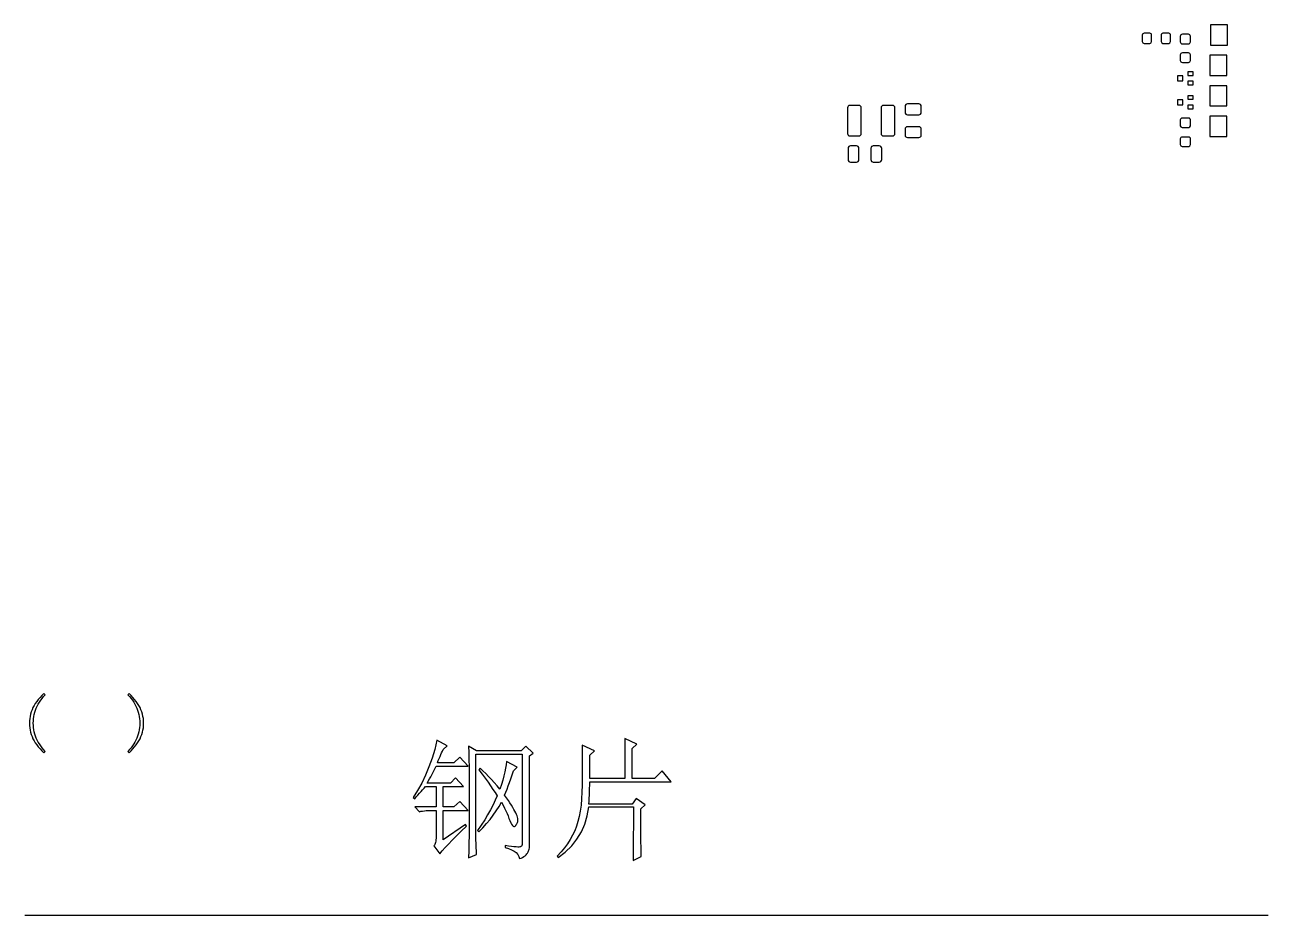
# Model space of a CAD drawing. Extents: x -210 to 210, y -160 to 160.
# Drawn here: x -103.8 to 0, y -160 to -85.7 of the extents above; entities that cross this region are included whole.
import ezdxf

# ---------------------------------------------------------------- set-up
doc = ezdxf.new("R2010")
doc.units = 0
doc.header["$MEASUREMENT"] = 0
doc.layers.get('0').update_dxf_attribs({"linetype": 'CONTINUOUS'})

msp = doc.modelspace()

# ---------------------------------------------------------------- linework, layer by layer
for points in [[(-3.39, -85.73), (-4.81, -85.73), (-4.81, -85.73), (-4.81, -87.41), (-4.81, -87.41), (-3.39, -87.41), (-3.39, -87.41), (-3.39, -85.73)], [(-3.45, -88.27), (-4.87, -88.27), (-4.87, -88.27), (-4.87, -89.95), (-4.87, -89.95), (-3.45, -89.95), (-3.45, -89.95), (-3.45, -88.27)], [(-7.105, -89.99), (-7.555, -89.99), (-7.555, -89.99), (-7.555, -90.39), (-7.555, -90.39), (-7.105, -90.39), (-7.105, -90.39), (-7.105, -89.99)], [(-6.255, -89.64), (-6.705, -89.64), (-6.705, -89.64), (-6.705, -89.94), (-6.705, -89.94), (-6.255, -89.94), (-6.255, -89.94), (-6.255, -89.64)], [(-6.255, -90.44), (-6.705, -90.44), (-6.705, -90.44), (-6.705, -90.74), (-6.705, -90.74), (-6.255, -90.74), (-6.255, -90.74), (-6.255, -90.44)], [(-3.45, -90.81), (-4.87, -90.81), (-4.87, -90.81), (-4.87, -92.49), (-4.87, -92.49), (-3.45, -92.49), (-3.45, -92.49), (-3.45, -90.81)], [(-7.105, -91.99), (-7.555, -91.99), (-7.555, -91.99), (-7.555, -92.39), (-7.555, -92.39), (-7.105, -92.39), (-7.105, -92.39), (-7.105, -91.99)], [(-6.255, -91.64), (-6.705, -91.64), (-6.705, -91.64), (-6.705, -91.94), (-6.705, -91.94), (-6.255, -91.94), (-6.255, -91.94), (-6.255, -91.64)], [(-6.255, -92.44), (-6.705, -92.44), (-6.705, -92.44), (-6.705, -92.74), (-6.705, -92.74), (-6.255, -92.74), (-6.255, -92.74), (-6.255, -92.44)], [(-3.45, -93.35), (-4.87, -93.35), (-4.87, -93.35), (-4.87, -95.03), (-4.87, -95.03), (-3.45, -95.03), (-3.45, -95.03), (-3.45, -93.35)], [(-102.19, -141.76), (-102.05, -141.61), (-102.05, -141.61), (-102.16, -141.51), (-102.16, -141.51), (-102.33, -141.67), (-102.33, -141.67), (-102.48, -141.84), (-102.48, -141.84), (-102.63, -142), (-102.63, -142), (-102.76, -142.17), (-102.76, -142.17), (-102.88, -142.34), (-102.88, -142.34), (-102.98, -142.52), (-102.98, -142.52), (-103.08, -142.69), (-103.08, -142.69), (-103.15, -142.87), (-103.15, -142.87), (-103.22, -143.05), (-103.22, -143.05), (-103.27, -143.23), (-103.27, -143.23), (-103.31, -143.42), (-103.31, -143.42), (-103.34, -143.6), (-103.34, -143.6), (-103.36, -143.79), (-103.36, -143.79), (-103.37, -143.99), (-103.37, -143.99), (-103.36, -144.18), (-103.36, -144.18), (-103.34, -144.37), (-103.34, -144.37), (-103.31, -144.56), (-103.31, -144.56), (-103.27, -144.75), (-103.27, -144.75), (-103.22, -144.93), (-103.22, -144.93), (-103.15, -145.11), (-103.15, -145.11), (-103.08, -145.29), (-103.08, -145.29), (-102.98, -145.46), (-102.98, -145.46), (-102.88, -145.63), (-102.88, -145.63), (-102.76, -145.8), (-102.76, -145.8), (-102.63, -145.97), (-102.63, -145.97), (-102.48, -146.14), (-102.48, -146.14), (-102.33, -146.3), (-102.33, -146.3), (-102.16, -146.46), (-102.16, -146.46), (-102.05, -146.35), (-102.05, -146.35), (-102.19, -146.19), (-102.19, -146.19), (-102.31, -146.04), (-102.31, -146.04), (-102.43, -145.88), (-102.43, -145.88), (-102.54, -145.72), (-102.54, -145.72), (-102.64, -145.56), (-102.64, -145.56), (-102.72, -145.4), (-102.72, -145.4), (-102.8, -145.24), (-102.8, -145.24), (-102.86, -145.07), (-102.86, -145.07), (-102.92, -144.9), (-102.92, -144.9), (-102.97, -144.72), (-102.97, -144.72), (-103, -144.54), (-103, -144.54), (-103.03, -144.36), (-103.03, -144.36), (-103.04, -144.17), (-103.04, -144.17), (-103.05, -143.99), (-103.05, -143.99), (-103.04, -143.8), (-103.04, -143.8), (-103.03, -143.62), (-103.03, -143.62), (-103, -143.44), (-103, -143.44), (-102.97, -143.26), (-102.97, -143.26), (-102.92, -143.08), (-102.92, -143.08), (-102.86, -142.91), (-102.86, -142.91), (-102.8, -142.74), (-102.8, -142.74), (-102.72, -142.57), (-102.72, -142.57), (-102.64, -142.4), (-102.64, -142.4), (-102.54, -142.24), (-102.54, -142.24), (-102.43, -142.08), (-102.43, -142.08), (-102.31, -141.92), (-102.31, -141.92), (-102.19, -141.76)], [(-95.06, -141.51), (-95.16, -141.61), (-95.16, -141.61), (-95.02, -141.76), (-95.02, -141.76), (-94.89, -141.92), (-94.89, -141.92), (-94.78, -142.08), (-94.78, -142.08), (-94.67, -142.24), (-94.67, -142.24), (-94.57, -142.4), (-94.57, -142.4), (-94.49, -142.57), (-94.49, -142.57), (-94.41, -142.74), (-94.41, -142.74), (-94.34, -142.91), (-94.34, -142.91), (-94.29, -143.08), (-94.29, -143.08), (-94.24, -143.26), (-94.24, -143.26), (-94.2, -143.44), (-94.2, -143.44), (-94.18, -143.62), (-94.18, -143.62), (-94.16, -143.8), (-94.16, -143.8), (-94.16, -143.99), (-94.16, -143.99), (-94.16, -144.17), (-94.16, -144.17), (-94.18, -144.36), (-94.18, -144.36), (-94.2, -144.54), (-94.2, -144.54), (-94.24, -144.72), (-94.24, -144.72), (-94.29, -144.9), (-94.29, -144.9), (-94.34, -145.07), (-94.34, -145.07), (-94.41, -145.24), (-94.41, -145.24), (-94.49, -145.4), (-94.49, -145.4), (-94.57, -145.56), (-94.57, -145.56), (-94.67, -145.72), (-94.67, -145.72), (-94.78, -145.88), (-94.78, -145.88), (-94.89, -146.04), (-94.89, -146.04), (-95.02, -146.19), (-95.02, -146.19), (-95.16, -146.35), (-95.16, -146.35), (-95.06, -146.46), (-95.06, -146.46), (-94.89, -146.3), (-94.89, -146.3), (-94.74, -146.14), (-94.74, -146.14), (-94.59, -145.97), (-94.59, -145.97), (-94.46, -145.8), (-94.46, -145.8), (-94.35, -145.63), (-94.35, -145.63), (-94.24, -145.46), (-94.24, -145.46), (-94.14, -145.29), (-94.14, -145.29), (-94.06, -145.11), (-94.06, -145.11), (-94, -144.93), (-94, -144.93), (-93.94, -144.75), (-93.94, -144.75), (-93.9, -144.56), (-93.9, -144.56), (-93.86, -144.37), (-93.86, -144.37), (-93.85, -144.18), (-93.85, -144.18), (-93.84, -143.99), (-93.84, -143.99), (-93.85, -143.79), (-93.85, -143.79), (-93.86, -143.6), (-93.86, -143.6), (-93.9, -143.42), (-93.9, -143.42), (-93.94, -143.23), (-93.94, -143.23), (-94, -143.05), (-94, -143.05), (-94.06, -142.87), (-94.06, -142.87), (-94.14, -142.69), (-94.14, -142.69), (-94.24, -142.52), (-94.24, -142.52), (-94.35, -142.34), (-94.35, -142.34), (-94.46, -142.17), (-94.46, -142.17), (-94.59, -142), (-94.59, -142), (-94.74, -141.84), (-94.74, -141.84), (-94.89, -141.67), (-94.89, -141.67), (-95.06, -141.51)], [(-66.97, -152.45), (-68.83, -153.73), (-68.83, -153.73), (-68.83, -151.26), (-68.83, -151.26), (-66.75, -151.26), (-66.75, -151.26), (-67.44, -150.51), (-67.44, -150.51), (-67.94, -150.98), (-67.94, -150.98), (-68.83, -150.98), (-68.83, -150.98), (-68.83, -149.26), (-68.83, -149.26), (-67.14, -149.26), (-67.14, -149.26), (-67.81, -148.56), (-67.81, -148.56), (-68.22, -148.98), (-68.22, -148.98), (-70.19, -148.98), (-70.19, -148.98), (-70.09, -148.82), (-70.09, -148.82), (-69.98, -148.64), (-69.98, -148.64), (-69.88, -148.45), (-69.88, -148.45), (-69.76, -148.25), (-69.76, -148.25), (-69.65, -148.03), (-69.65, -148.03), (-69.54, -147.81), (-69.54, -147.81), (-69.42, -147.57), (-69.42, -147.57), (-66.75, -147.57), (-66.75, -147.57), (-67.44, -146.82), (-67.44, -146.82), (-67.94, -147.29), (-67.94, -147.29), (-69.33, -147.29), (-69.33, -147.29), (-69.25, -147.11), (-69.25, -147.11), (-69.18, -146.94), (-69.18, -146.94), (-69.1, -146.77), (-69.1, -146.77), (-69.03, -146.61), (-69.03, -146.61), (-68.97, -146.46), (-68.97, -146.46), (-68.9, -146.31), (-68.9, -146.31), (-68.83, -146.18), (-68.83, -146.18), (-68.5, -145.87), (-68.5, -145.87), (-69.36, -145.4), (-69.36, -145.4), (-69.55, -146.18), (-69.55, -146.18), (-69.77, -146.92), (-69.77, -146.92), (-70.03, -147.64), (-70.03, -147.64), (-70.31, -148.33), (-70.31, -148.33), (-70.63, -148.98), (-70.63, -148.98), (-70.98, -149.61), (-70.98, -149.61), (-71.36, -150.2), (-71.36, -150.2), (-71.22, -150.29), (-71.22, -150.29), (-71.09, -150.14), (-71.09, -150.14), (-70.96, -149.99), (-70.96, -149.99), (-70.82, -149.84), (-70.82, -149.84), (-70.69, -149.69), (-70.69, -149.69), (-70.56, -149.55), (-70.56, -149.55), (-70.43, -149.4), (-70.43, -149.4), (-70.31, -149.26), (-70.31, -149.26), (-69.44, -149.26), (-69.44, -149.26), (-69.44, -150.98), (-69.44, -150.98), (-71.22, -150.98), (-71.22, -150.98), (-70.83, -151.37), (-70.83, -151.37), (-70.7, -151.34), (-70.7, -151.34), (-70.56, -151.32), (-70.56, -151.32), (-70.41, -151.3), (-70.41, -151.3), (-70.27, -151.28), (-70.27, -151.28), (-70.12, -151.27), (-70.12, -151.27), (-69.96, -151.26), (-69.96, -151.26), (-69.81, -151.26), (-69.81, -151.26), (-69.44, -151.26), (-69.44, -151.26), (-69.44, -153.59), (-69.44, -153.59), (-69.45, -153.71), (-69.45, -153.71), (-69.46, -153.83), (-69.46, -153.83), (-69.48, -153.93), (-69.48, -153.93), (-69.5, -154.02), (-69.5, -154.02), (-69.53, -154.1), (-69.53, -154.1), (-69.57, -154.17), (-69.57, -154.17), (-69.61, -154.23), (-69.61, -154.23), (-69.11, -154.9), (-69.11, -154.9), (-68.92, -154.65), (-68.92, -154.65), (-68.68, -154.37), (-68.68, -154.37), (-68.4, -154.07), (-68.4, -154.07), (-68.09, -153.74), (-68.09, -153.74), (-67.73, -153.38), (-67.73, -153.38), (-67.33, -153), (-67.33, -153), (-66.89, -152.59), (-66.89, -152.59), (-66.97, -152.45)], [(-66.71, -154.64), (-66.72, -155.23), (-66.72, -155.23), (-66.06, -154.93), (-66.06, -154.93), (-66.07, -154.64), (-66.07, -154.64), (-66.08, -154.39), (-66.08, -154.39), (-66.09, -154.16), (-66.09, -154.16), (-66.1, -153.96), (-66.1, -153.96), (-66.11, -153.78), (-66.11, -153.78), (-66.11, -153.63), (-66.11, -153.63), (-66.11, -153.51), (-66.11, -153.51), (-66.11, -146.57), (-66.11, -146.57), (-62.25, -146.57), (-62.25, -146.57), (-62.25, -154.06), (-62.25, -154.06), (-62.25, -154.12), (-62.25, -154.12), (-62.27, -154.18), (-62.27, -154.18), (-62.29, -154.22), (-62.29, -154.22), (-62.31, -154.26), (-62.31, -154.26), (-62.35, -154.28), (-62.35, -154.28), (-62.39, -154.3), (-62.39, -154.3), (-62.44, -154.31), (-62.44, -154.31), (-62.52, -154.32), (-62.52, -154.32), (-62.62, -154.32), (-62.62, -154.32), (-62.76, -154.31), (-62.76, -154.31), (-62.94, -154.29), (-62.94, -154.29), (-63.15, -154.27), (-63.15, -154.27), (-63.39, -154.24), (-63.39, -154.24), (-63.67, -154.2), (-63.67, -154.2), (-63.67, -154.37), (-63.67, -154.37), (-63.38, -154.45), (-63.38, -154.45), (-63.13, -154.55), (-63.13, -154.55), (-62.92, -154.66), (-62.92, -154.66), (-62.75, -154.79), (-62.75, -154.79), (-62.61, -154.94), (-62.61, -154.94), (-62.52, -155.1), (-62.52, -155.1), (-62.47, -155.29), (-62.47, -155.29), (-62.34, -155.24), (-62.34, -155.24), (-62.21, -155.18), (-62.21, -155.18), (-62.11, -155.12), (-62.11, -155.12), (-62.01, -155.05), (-62.01, -155.05), (-61.93, -154.98), (-61.93, -154.98), (-61.86, -154.9), (-61.86, -154.9), (-61.81, -154.82), (-61.81, -154.82), (-61.76, -154.73), (-61.76, -154.73), (-61.72, -154.65), (-61.72, -154.65), (-61.69, -154.57), (-61.69, -154.57), (-61.67, -154.49), (-61.67, -154.49), (-61.65, -154.4), (-61.65, -154.4), (-61.64, -154.32), (-61.64, -154.32), (-61.64, -154.23), (-61.64, -154.23), (-61.64, -146.7), (-61.64, -146.7), (-61.33, -146.48), (-61.33, -146.48), (-61.94, -145.9), (-61.94, -145.9), (-62.33, -146.29), (-62.33, -146.29), (-66.06, -146.29), (-66.06, -146.29), (-66.72, -145.9), (-66.72, -145.9), (-66.71, -146.44), (-66.71, -146.44), (-66.69, -147.02), (-66.69, -147.02), (-66.68, -147.63), (-66.68, -147.63), (-66.68, -148.28), (-66.68, -148.28), (-66.67, -148.97), (-66.67, -148.97), (-66.67, -149.69), (-66.67, -149.69), (-66.67, -150.45), (-66.67, -150.45), (-66.67, -151.23), (-66.67, -151.23), (-66.67, -151.97), (-66.67, -151.97), (-66.68, -152.68), (-66.68, -152.68), (-66.68, -153.36), (-66.68, -153.36), (-66.69, -154.01), (-66.69, -154.01), (-66.71, -154.64)], [(-56.61, -149.16), (-56.61, -148.87), (-56.61, -148.87), (-49.81, -148.87), (-49.81, -148.87), (-50.58, -147.95), (-50.58, -147.95), (-51.22, -148.59), (-51.22, -148.59), (-53.06, -148.59), (-53.06, -148.59), (-53.06, -146.09), (-53.06, -146.09), (-52.69, -145.73), (-52.69, -145.73), (-53.69, -145.26), (-53.69, -145.26), (-53.69, -145.61), (-53.69, -145.61), (-53.68, -146), (-53.68, -146), (-53.68, -146.43), (-53.68, -146.43), (-53.67, -146.91), (-53.67, -146.91), (-53.67, -147.42), (-53.67, -147.42), (-53.67, -147.99), (-53.67, -147.99), (-53.67, -148.59), (-53.67, -148.59), (-56.61, -148.59), (-56.61, -148.59), (-56.61, -146.65), (-56.61, -146.65), (-56.22, -146.29), (-56.22, -146.29), (-57.25, -145.81), (-57.25, -145.81), (-57.24, -146.17), (-57.24, -146.17), (-57.24, -146.56), (-57.24, -146.56), (-57.24, -147), (-57.24, -147), (-57.24, -147.48), (-57.24, -147.48), (-57.24, -147.99), (-57.24, -147.99), (-57.24, -148.55), (-57.24, -148.55), (-57.25, -149.15), (-57.25, -149.15), (-57.26, -149.74), (-57.26, -149.74), (-57.29, -150.3), (-57.29, -150.3), (-57.34, -150.83), (-57.34, -150.83), (-57.4, -151.32), (-57.4, -151.32), (-57.49, -151.78), (-57.49, -151.78), (-57.6, -152.2), (-57.6, -152.2), (-57.72, -152.59), (-57.72, -152.59), (-57.86, -152.96), (-57.86, -152.96), (-58.04, -153.33), (-58.04, -153.33), (-58.24, -153.69), (-58.24, -153.69), (-58.47, -154.04), (-58.47, -154.04), (-58.73, -154.39), (-58.73, -154.39), (-59.01, -154.73), (-59.01, -154.73), (-59.33, -155.07), (-59.33, -155.07), (-59.25, -155.2), (-59.25, -155.2), (-58.65, -154.74), (-58.65, -154.74), (-58.12, -154.22), (-58.12, -154.22), (-57.68, -153.67), (-57.68, -153.67), (-57.31, -153.06), (-57.31, -153.06), (-57.03, -152.42), (-57.03, -152.42), (-56.82, -151.72), (-56.82, -151.72), (-56.69, -150.98), (-56.69, -150.98), (-52.97, -150.98), (-52.97, -150.98), (-52.97, -151.84), (-52.97, -151.84), (-52.97, -152.62), (-52.97, -152.62), (-52.98, -153.34), (-52.98, -153.34), (-52.98, -153.97), (-52.98, -153.97), (-52.99, -154.53), (-52.99, -154.53), (-52.99, -155.02), (-52.99, -155.02), (-53, -155.43), (-53, -155.43), (-52.31, -155.12), (-52.31, -155.12), (-52.32, -154.77), (-52.32, -154.77), (-52.33, -154.35), (-52.33, -154.35), (-52.34, -153.85), (-52.34, -153.85), (-52.35, -153.28), (-52.35, -153.28), (-52.36, -152.64), (-52.36, -152.64), (-52.36, -151.92), (-52.36, -151.92), (-52.36, -151.12), (-52.36, -151.12), (-52, -150.81), (-52, -150.81), (-52.75, -150.26), (-52.75, -150.26), (-53.06, -150.73), (-53.06, -150.73), (-56.69, -150.73), (-56.69, -150.73), (-56.67, -150.49), (-56.67, -150.49), (-56.65, -150.24), (-56.65, -150.24), (-56.64, -149.98), (-56.64, -149.98), (-56.63, -149.72), (-56.63, -149.72), (-56.62, -149.44), (-56.62, -149.44), (-56.61, -149.16)], [(-65.52, -147.96), (-65.75, -147.73), (-65.75, -147.73), (-65.86, -147.87), (-65.86, -147.87), (-65.59, -148.23), (-65.59, -148.23), (-65.34, -148.58), (-65.34, -148.58), (-65.1, -148.91), (-65.1, -148.91), (-64.89, -149.22), (-64.89, -149.22), (-64.69, -149.51), (-64.69, -149.51), (-64.5, -149.78), (-64.5, -149.78), (-64.33, -150.04), (-64.33, -150.04), (-64.5, -150.42), (-64.5, -150.42), (-64.68, -150.81), (-64.68, -150.81), (-64.89, -151.21), (-64.89, -151.21), (-65.13, -151.63), (-65.13, -151.63), (-65.38, -152.06), (-65.38, -152.06), (-65.67, -152.5), (-65.67, -152.5), (-65.97, -152.95), (-65.97, -152.95), (-65.86, -153.06), (-65.86, -153.06), (-65.53, -152.71), (-65.53, -152.71), (-65.22, -152.36), (-65.22, -152.36), (-64.93, -152.01), (-64.93, -152.01), (-64.66, -151.66), (-64.66, -151.66), (-64.41, -151.31), (-64.41, -151.31), (-64.18, -150.95), (-64.18, -150.95), (-63.97, -150.59), (-63.97, -150.59), (-63.84, -150.84), (-63.84, -150.84), (-63.72, -151.07), (-63.72, -151.07), (-63.61, -151.3), (-63.61, -151.3), (-63.51, -151.51), (-63.51, -151.51), (-63.42, -151.72), (-63.42, -151.72), (-63.35, -151.93), (-63.35, -151.93), (-63.28, -152.12), (-63.28, -152.12), (-63.21, -152.29), (-63.21, -152.29), (-63.14, -152.42), (-63.14, -152.42), (-63.07, -152.51), (-63.07, -152.51), (-63.01, -152.58), (-63.01, -152.58), (-62.95, -152.61), (-62.95, -152.61), (-62.89, -152.6), (-62.89, -152.6), (-62.83, -152.57), (-62.83, -152.57), (-62.78, -152.51), (-62.78, -152.51), (-62.74, -152.45), (-62.74, -152.45), (-62.7, -152.39), (-62.7, -152.39), (-62.67, -152.32), (-62.67, -152.32), (-62.64, -152.26), (-62.64, -152.26), (-62.62, -152.19), (-62.62, -152.19), (-62.61, -152.12), (-62.61, -152.12), (-62.61, -152.04), (-62.61, -152.04), (-62.62, -151.94), (-62.62, -151.94), (-62.64, -151.84), (-62.64, -151.84), (-62.68, -151.73), (-62.68, -151.73), (-62.73, -151.61), (-62.73, -151.61), (-62.79, -151.48), (-62.79, -151.48), (-62.86, -151.34), (-62.86, -151.34), (-62.94, -151.19), (-62.94, -151.19), (-63.03, -151.02), (-63.03, -151.02), (-63.14, -150.83), (-63.14, -150.83), (-63.27, -150.64), (-63.27, -150.64), (-63.4, -150.43), (-63.4, -150.43), (-63.56, -150.21), (-63.56, -150.21), (-63.72, -149.98), (-63.72, -149.98), (-63.62, -149.74), (-63.62, -149.74), (-63.51, -149.49), (-63.51, -149.49), (-63.41, -149.21), (-63.41, -149.21), (-63.3, -148.93), (-63.3, -148.93), (-63.19, -148.62), (-63.19, -148.62), (-63.08, -148.29), (-63.08, -148.29), (-62.97, -147.95), (-62.97, -147.95), (-62.67, -147.65), (-62.67, -147.65), (-63.56, -147.18), (-63.56, -147.18), (-63.59, -147.45), (-63.59, -147.45), (-63.63, -147.74), (-63.63, -147.74), (-63.7, -148.05), (-63.7, -148.05), (-63.78, -148.38), (-63.78, -148.38), (-63.87, -148.73), (-63.87, -148.73), (-63.98, -149.09), (-63.98, -149.09), (-64.11, -149.48), (-64.11, -149.48), (-64.35, -149.21), (-64.35, -149.21), (-64.59, -148.94), (-64.59, -148.94), (-64.82, -148.68), (-64.82, -148.68), (-65.05, -148.43), (-65.05, -148.43), (-65.29, -148.19), (-65.29, -148.19), (-65.52, -147.96)], [(-103.750498, -160.000996), (0, -160.000996)]]:
    msp.add_lwpolyline(points)
for points in [[(-9.725, -86.575, 0.415586), (-9.874999, -86.425), (-9.874999, -86.425), (-10.35, -86.425), (-10.35, -86.425, 0.414407), (-10.5, -86.575), (-10.5, -86.575), (-10.5, -87.125), (-10.5, -87.125, 0.412847), (-10.35, -87.275), (-10.35, -87.275), (-9.874999, -87.275), (-9.874999, -87.275, 0.414018), (-9.725, -87.125), (-9.725, -87.125), (-9.725, -86.575)], [(-8.15, -86.575, 0.415588), (-8.3, -86.425), (-8.3, -86.425), (-8.774999, -86.425), (-8.774999, -86.425, 0.414408), (-8.925, -86.575), (-8.925, -86.575), (-8.925, -87.125), (-8.925, -87.125, 0.412849), (-8.774999, -87.275), (-8.774999, -87.275), (-8.3, -87.275), (-8.3, -87.275, 0.414021), (-8.15, -87.125), (-8.15, -87.125), (-8.15, -86.575)], [(-6.48, -86.69, 0.414363), (-6.655, -86.515), (-6.655, -86.515), (-7.155, -86.515), (-7.155, -86.515, 0.414049), (-7.33, -86.69), (-7.33, -86.69), (-7.33, -87.14), (-7.33, -87.14, 0.414049), (-7.155, -87.315), (-7.155, -87.315), (-6.655, -87.315), (-6.655, -87.315, 0.414379), (-6.48, -87.14), (-6.48, -87.14), (-6.48, -86.69)], [(-6.48, -88.24, 0.414379), (-6.655, -88.065), (-6.655, -88.065), (-7.155, -88.065), (-7.155, -88.065, 0.414049), (-7.33, -88.24), (-7.33, -88.24), (-7.33, -88.69), (-7.33, -88.69, 0.414049), (-7.155, -88.865), (-7.155, -88.865), (-6.655, -88.865), (-6.655, -88.865, 0.414379), (-6.48, -88.69), (-6.48, -88.69), (-6.48, -88.24)], [(-28.95, -92.525, 0.414214), (-29.15, -92.325), (-29.15, -92.325), (-30.1, -92.325), (-30.1, -92.325, 0.414214), (-30.3, -92.525), (-30.3, -92.525), (-30.3, -93.025), (-30.3, -93.025, 0.414214), (-30.1, -93.225), (-30.1, -93.225), (-29.15, -93.225), (-29.15, -93.225, 0.414214), (-28.95, -93.025), (-28.95, -93.025), (-28.95, -92.525)], [(-33.950999, -92.65, 0.414951), (-34.150999, -92.45), (-34.150999, -92.45), (-34.901001, -92.45), (-34.901001, -92.45, 0.414951), (-35.101001, -92.65), (-35.101001, -92.65), (-35.101001, -94.801006), (-35.101001, -94.801006, 0.413478), (-34.901001, -95.000996), (-34.901001, -95.000996), (-34.150999, -95.000996), (-34.150999, -95.000996, 0.413478), (-33.950999, -94.801006), (-33.950999, -94.801006), (-33.950999, -92.65)], [(-31.15, -92.65, 0.414958), (-31.350002, -92.45), (-31.350002, -92.45), (-32.1, -92.45), (-32.1, -92.45, 0.414951), (-32.3, -92.65), (-32.3, -92.65), (-32.3, -94.801006), (-32.3, -94.801006, 0.413478), (-32.1, -95.000996), (-32.1, -95.000996), (-31.350002, -95.000996), (-31.350002, -95.000996, 0.413478), (-31.15, -94.801006), (-31.15, -94.801006), (-31.15, -92.65)], [(-28.95, -94.425, 0.414214), (-29.15, -94.225), (-29.15, -94.225), (-30.1, -94.225), (-30.1, -94.225, 0.414214), (-30.3, -94.425), (-30.3, -94.425), (-30.3, -94.925), (-30.3, -94.925, 0.414214), (-30.1, -95.125), (-30.1, -95.125), (-29.15, -95.125), (-29.15, -95.125, 0.414214), (-28.95, -94.925), (-28.95, -94.925), (-28.95, -94.425)], [(-6.48, -93.665, 0.415393), (-6.63, -93.515), (-6.63, -93.515), (-7.18, -93.515), (-7.18, -93.515, 0.414986), (-7.33, -93.665), (-7.33, -93.665), (-7.33, -94.14), (-7.33, -94.14, 0.413058), (-7.18, -94.29), (-7.18, -94.29), (-6.63, -94.29), (-6.63, -94.29, 0.413422), (-6.48, -94.14), (-6.48, -94.14), (-6.48, -93.665)], [(-6.48, -95.24, 0.415412), (-6.63, -95.09), (-6.63, -95.09), (-7.18, -95.09), (-7.18, -95.09, 0.414986), (-7.33, -95.24), (-7.33, -95.24), (-7.33, -95.715), (-7.33, -95.715, 0.413058), (-7.18, -95.865), (-7.18, -95.865), (-6.63, -95.865), (-6.63, -95.865, 0.413441), (-6.48, -95.715), (-6.48, -95.715), (-6.48, -95.24)], [(-34.150999, -96.025, 0.414357), (-34.350999, -95.825), (-34.350999, -95.825), (-34.850999, -95.825), (-34.850999, -95.825, 0.414074), (-35.050999, -96.025), (-35.050999, -96.025), (-35.050999, -96.960996), (-35.050999, -96.960996, 0.01748), (-35.050999, -96.975), (-35.050999, -96.975, 0.414074), (-34.850999, -97.175), (-34.850999, -97.175), (-34.350999, -97.175), (-34.350999, -97.175, 0.414357), (-34.150999, -96.975), (-34.150999, -96.975, 0.017498), (-34.150999, -96.960996), (-34.150999, -96.960996), (-34.150999, -96.025)], [(-32.249998, -96.025, 0.414214), (-32.450002, -95.825), (-32.450002, -95.825), (-32.95, -95.825), (-32.95, -95.825, 0.414214), (-33.149998, -96.025), (-33.149998, -96.025), (-33.149998, -96.960996), (-33.149998, -96.960996, 0.017489), (-33.149998, -96.975), (-33.149998, -96.975, 0.414214), (-32.95, -97.175), (-32.95, -97.175), (-32.450002, -97.175), (-32.450002, -97.175, 0.414214), (-32.249998, -96.975), (-32.249998, -96.975, 0.017489), (-32.249998, -96.960996), (-32.249998, -96.960996), (-32.249998, -96.025)]]:
    msp.add_lwpolyline(points, format="xyb")

doc.saveas('drawing.dxf')
